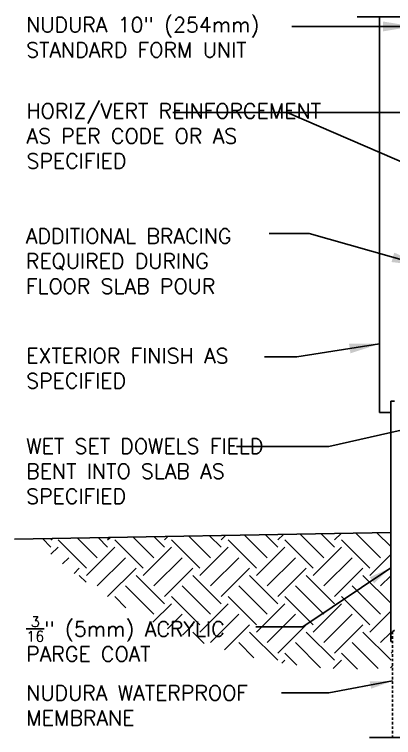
# Model space of a CAD drawing. Header units: inches. Extents: x 192.3 to 286.3, y 36.4 to 105.7.
# Drawn here: x 230.24 to 249.15, y 68.68 to 104.8 of the extents above; entities that cross this region are included whole.
import ezdxf

# ---------------------------------------------------------------- set-up
doc = ezdxf.new("R2010")
doc.units = ezdxf.units.IN
doc.header["$LTSCALE"] = 0.5
doc.header["$MEASUREMENT"] = 0
doc.linetypes.add('DASHED2', pattern=[0.375, 0.25, -0.125])
for name, color, linetype in [('HATCH', 12, 'Continuous'), ('LINE50', 5, 'Continuous'), ('LINE9', 9, 'Continuous'), ('TEXT', 4, 'Continuous')]:
    doc.layers.add(name, color=color, linetype=linetype)
doc.styles.add('DIM', font='romans.shx', dxfattribs={"width": 0.7})
doc.styles.add('ROMANS', font='romans.shx', dxfattribs={"height": 0.75})
doc.dimstyles.new('ext_12', dxfattribs={"dimscale": 12, "dimtxt": 0.09375, "dimasz": 0.09375, "dimexe": 0.09375, "dimexo": 0.0625, "dimgap": 0.0625, "dimtad": 1, "dimdec": 1, "dimzin": 3, "dimdsep": 46, "dimlunit": 4, "dimtxsty": 'DIM', "dimcen": 0.09, "dimdle": 0.09375, "dimclrt": 4, "dimadec": 0, "dimazin": 0, "dimtfac": 1, "dimtdec": 1, "dimtmove": 2, "dimatfit": 3, "dimfxl": 1, "dimfrac": 2, "dimtolj": 1, "dimtzin": 0, "dimarcsym": 0})
doc.dimstyles.new('ext_8', dxfattribs={"dimscale": 8, "dimtxt": 0.09375, "dimasz": 0.09375, "dimexe": 0.09375, "dimexo": 0.0625, "dimgap": 0.0625, "dimtad": 1, "dimdec": 1, "dimzin": 3, "dimdsep": 46, "dimlunit": 4, "dimtxsty": 'DIM', "dimcen": 0.09, "dimdle": 0.09375, "dimclrt": 4, "dimadec": 0, "dimazin": 0, "dimtfac": 1, "dimtdec": 1, "dimtmove": 2, "dimatfit": 3, "dimfxl": 1, "dimfrac": 2, "dimtolj": 1, "dimtzin": 0, "dimarcsym": 0})

msp = doc.modelspace()

# ---------------------------------------------------------------- hatches: boundary and pattern name
at = {"layer": 'HATCH'}
h = msp.add_hatch(dxfattribs=at)
h.set_pattern_fill('EARTH', color=256, scale=8, angle=45, style=0)
h.set_pattern_definition([(45, (59.5256, -51.5586), (2e-16, 2.828427), [2, -2]), (45, (58.9952, -51.0283), (2e-16, 2.828427), [2, -2]), (45, (58.4649, -50.498), (2e-16, 2.828427), [2, -2]), (135, (58.4649, -50.1444), (-2.828427, 4e-16), [2, -2]), (135, (58.9952, -49.614), (-2.828427, 4e-16), [2, -2]), (135, (59.5256, -49.0837), (-2.828427, 4e-16), [2, -2])])
h.paths.add_polyline_path([(249.01, 78.924), (231.224, 78.613, 0.215358), (249.104, 72.17), (249.104, 73.483), (249.01, 73.483)])
h.paths.add_polyline_path([(230.642, 72.305), (242.045, 72.305), (242.045, 74.905), (230.642, 74.905)], flags=9)

# ---------------------------------------------------------------- linework, layer by layer
msp.add_line((249.01, 85.483), (249.01, 85.483))
at = {"layer": 'LINE50'}
msp.add_line((230.241, 78.596), (249.01, 78.924), dxfattribs=at)
at = {"layer": 'LINE9'}
for p, q in [((247.336, 104.683), (255.698, 104.683)), ((248.448, 104.683), (248.448, 84.924)), ((249.01, 73.483), (249.01, 85.483)), ((249.01, 85.483), (249.198, 85.483)), ((249.01, 84.924), (248.448, 84.924)), ((249.01, 73.483), (249.104, 73.483)), ((247.952, 68.683), (256.026, 68.683))]:
    msp.add_line(p, q, dxfattribs=at)
at = {"layer": 'LINE9', "linetype": 'DASHED2'}
for q in [(249.198, 74.058), (249.104, 68.683)]:
    msp.add_line((249.104, 73.965), q, dxfattribs=at)

# ---------------------------------------------------------------- texts
at = {"layer": 'TEXT', "char_height": 0.75, "attachment_point": 4, "style": 'ROMANS'}
for s, insert, width in [('NUDURA 10" (254mm) STANDARD FORM UNIT', (230.828, 103.659), 13.9131), ('HORIZ/VERT REINFORCEMENT AS PER CODE OR AS SPECIFIED', (230.843, 98.731), 16.22436), ('ADDITIONAL BRACING REQUIRED DURING FLOOR SLAB POUR', (230.813, 92.479), 12.17415), ('EXTERIOR FINISH AS SPECIFIED', (230.829, 87.126), 13.18701), ('WET SET DOWELS FIELD BENT INTO SLAB AS SPECIFIED', (230.829, 81.987), 13.18701), ('\\A1;{\\H0.7x;\\S3/16;}" (5mm) ACRYLIC PARGE COAT', (230.829, 73.605), 12.36492), ('{\\H1x;NUDURA WATERPROOF MEMBRANE}', (230.829, 70.289), 13.69006)]:
    msp.add_mtext(s, dxfattribs=dict(at, insert=insert, width=width))

# ---------------------------------------------------------------- leaders
at = {"layer": 'TEXT'}
for points, override in [([(250.127, 104.204), (244.072, 104.204)], {"dimasz": 0.1875, "dimtad": 0}), ([(256.806, 99.909), (238.137, 99.909)], {"dimasz": 0.1875, "dimtad": 0}), ([(256.339, 94.478), (243.848, 99.909)], {"dimasz": 0.1875, "dimgap": 0.0625, "dimtad": 0}), ([(250.561, 92.257), (244.948, 93.866), (242.951, 93.866)], {"dimasz": 0.1875, "dimtad": 0}), ([(248.448, 88.349), (244.323, 87.706), (242.721, 87.706)], {"dimasz": 0.1875, "dimtad": 0}), ([(258.323, 85.998), (245.925, 83.229), (241.314, 83.229)], {"dimasz": 0.1875, "dimtad": 0})]:
    msp.add_leader(points, dimstyle='ext_8', override=override, dxfattribs=at)
for points in [[(249.01, 77.168), (244.629, 74.215), (242.274, 74.215)], [(249.104, 71.508), (245.926, 70.921), (243.57, 70.921)]]:
    msp.add_leader(points, dimstyle='ext_12', dxfattribs=at)

doc.saveas('drawing.dxf')
